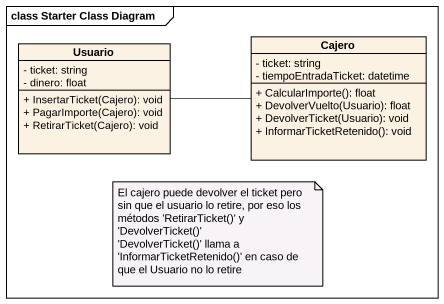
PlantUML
@startuml
mainframe class Starter Class Diagram
hide circle
hide empty members
skinparam classAttributeIconSize 0
class Usuario {
  - ticket: string
  - dinero: float
  + InsertarTicket(Cajero): void
  + PagarImporte(Cajero): void
  + RetirarTicket(Cajero): void
}
class Cajero {
  - ticket: string
  - tiempoEntradaTicket: datetime
  + CalcularImporte(): float
  + DevolverVuelto(Usuario): float
  + DevolverTicket(Usuario): void
  + InformarTicketRetenido(): void
}
Usuario -right- Cajero
note as N1
  El cajero puede devolver el ticket pero sin que el usuario lo retire, por eso los métodos 'RetirarTicket()' y 'DevolverTicket()'
  ~'DevolverTicket()' llama a 'InformarTicketRetenido()' en caso de que el Usuario no lo retire
end note
@enduml
